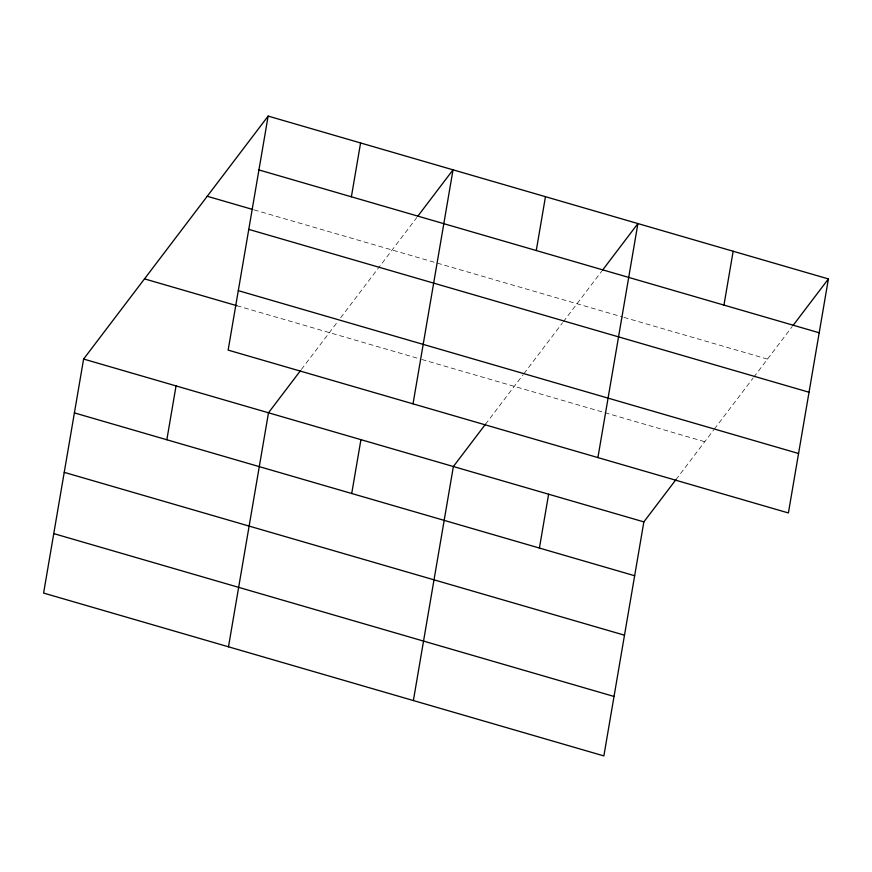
<?xml version="1.0" encoding="UTF-8"?>
<svg xmlns="http://www.w3.org/2000/svg" width="872" height="872" viewBox="0 0 872 872"><rect width="100%" height="100%" fill="white"/><g stroke="black" fill="none" stroke-linecap="round" stroke-linejoin="round"><path stroke-width="0.65" stroke-dasharray="4.36 3.27" d="M301.407 369.445L337.431 322.019M340.647 317.779L416.816 217.499M485.464 424.272L523.124 374.698M523.919 373.641L562.538 322.803M563.345 321.746L601.702 271.236M675.953 479.644L713.612 430.07M714.408 429.013L753.027 378.175M753.822 377.118L792.19 326.608M254.112 209.88L622.684 317.016M623.981 317.397L767.502 359.111M236.944 305.734L420.522 359.101M421.83 359.482L704.761 441.723"/><path stroke-width="1.31" d="M268.14 116.085L228.137 350.108L788.397 512.954L828.4 278.931L268.14 116.085L83.603 359.046L43.6 593.069L603.86 755.915L643.863 521.892L675.953 479.644M166.846 439.761L176.046 385.915M228.486 646.806L268.489 412.783L300.578 370.535M351.383 196.8L360.583 142.954M351.721 493.498L360.932 439.662M413.023 403.845L453.026 169.822L417.644 216.409M413.372 700.554L453.375 466.531L485.464 424.272M536.269 250.537L545.469 196.691M539.408 548.052L548.619 494.217M597.909 457.582L637.912 223.559L602.53 270.156M723.956 305.091L733.156 251.245M793.019 325.518L828.4 278.931M258.94 169.931L819.2 332.777M207.242 196.265L252.815 209.509M248.771 229.38L809.031 392.237M238.307 290.649L798.567 453.495M144.501 278.866L236.944 305.734M83.603 359.046L643.863 521.892M74.403 412.892L634.653 575.738M64.234 472.352L624.494 635.197M53.759 533.61L614.019 696.456"/></g></svg>
